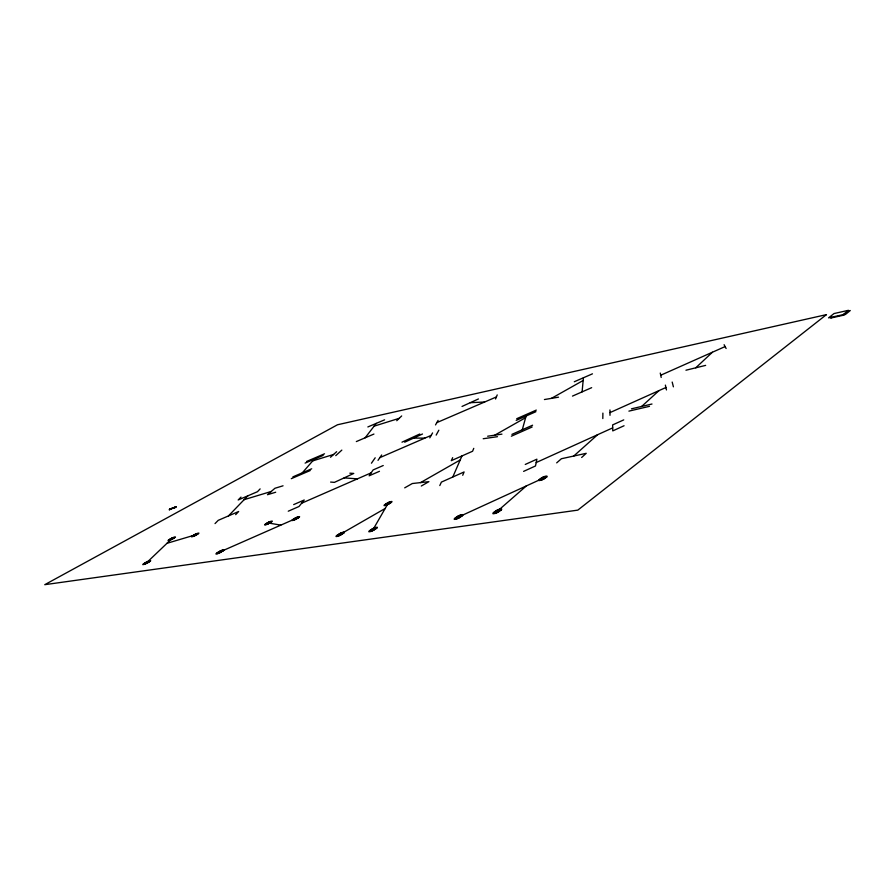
<?xml version="1.0" encoding="UTF-8"?>
<svg xmlns="http://www.w3.org/2000/svg" width="895" height="895" viewBox="0 0 895 895"><rect width="100%" height="100%" fill="white"/><g stroke="black" fill="none" stroke-linecap="round" stroke-linejoin="round"><path stroke-width="1.34" d="M602.816 418.558L602.894 413.11M582.097 391.876L583.406 377.779M522.277 429.779L526.081 416.018M495.561 398.991L497.206 394.919M462.726 475.29L464.091 471.956L441.392 482.103L439.803 485.56M473.768 448.35L472.582 451.248L451.293 460.668L452.669 457.669M452.781 477.013L461.965 455.947M436.167 435.093L438.841 430.204M429.79 437.856L432.576 432.923M435.518 424.912L438.102 420.381M373.07 529.493L388.016 503.538M378.014 460.354L381.662 454.984M371.447 463.207L375.195 457.792M365.149 437.8L376.247 423.391M302.309 472.828L314.156 459.236M235.665 514.659L238.663 511.504L218.223 520.342L215.035 523.586M260.132 488.894L257.48 491.691L238.171 499.981L240.99 497.094M228.471 515.912L247.848 495.819M396.742 420.728L401.676 415.951M146.735 562.619L172.232 538.298M695.762 367.811L712.409 352.238M296.379 518.339L295.943 518.328M294.5 518.999L295.943 518.764M641.693 406.419L659.022 390.6M335.759 455.644L341.834 450.107M581.649 457.479L586.225 453.317L561.4 458.732L556.679 462.872M330.512 457.255L336.654 451.695M573.74 456.036L597.647 434.69M267.225 523.43L269.205 522.613L267.325 523.195M497.296 511.313L526.361 485.918M218.727 552.338L220.785 551.477L220.226 551.633M831.768 317.199L830.672 318.072L843.403 315.23L844.488 314.358L828.58 317.859L834.006 313.563L848.415 310.319L842.486 315.118L845.406 314.469L850.25 310.554L847.341 311.203M196.329 534.528L195.412 534.707M194.036 535.333L195.681 534.606M145.549 563.033L146.478 562.865M172.892 538.354L171.997 538.521M388.464 503.46L387.255 503.963L389.538 502.71L386.495 504.377L388.329 503.74M386.226 503.829L385.331 504.478A4.945 1.029 -20.7 0 0 384.917 504.925A3.345 0.694 -20.7 0 0 384.962 505.216L386.215 505.004A3.155 0.66 -20.7 0 0 387.457 504.511A4.934 1.029 -20.7 0 0 388.631 503.941L390.712 502.598A4.923 1.018 -20.7 0 0 391.115 502.151A3.144 0.649 -20.7 0 0 391.059 501.882L389.806 502.084A3.155 0.66 -20.7 0 0 388.575 502.565A4.934 1.029 -20.7 0 0 387.412 503.135L384.66 504.713A6.175 1.287 -20.7 0 0 384.134 505.272A4.184 0.873 -20.7 0 0 384.201 505.641L385.767 505.362A3.938 0.817 -20.7 0 0 387.311 504.758A6.164 1.275 -20.7 0 0 388.788 504.042L391.383 502.363A6.153 1.275 -20.7 0 0 391.898 501.804A3.927 0.817 -20.7 0 0 391.82 501.468L390.254 501.726A3.938 0.817 -20.7 0 0 388.721 502.33A6.175 1.287 -20.7 0 0 387.255 503.035M341.588 534.102L342.326 533.577A3.871 0.839 -21.3 0 0 342.684 533.196L340.749 533.476A3.871 0.839 -21.2 0 0 339.82 533.935M338.858 534.505L338.12 535.031A3.871 0.839 -21.2 0 0 337.762 535.411A2.629 0.571 -21.3 0 0 337.762 535.657L339.686 535.12A3.871 0.839 -21.3 0 0 340.626 534.662M170.072 539.338L169.558 539.864L171.829 538.947M294.97 518.686L293.873 519.212A3.479 0.671 -21.4 0 0 293.515 519.547L295.193 519.268A3.479 0.671 -21.5 0 0 296.044 518.865L297.632 517.903A3.479 0.671 -21.5 0 0 297.979 517.578L296.312 517.847A3.479 0.671 -21.4 0 0 295.462 518.261L294.567 518.753M266.945 523.251L266.005 523.866A4.564 0.861 -21.6 0 0 265.513 524.291A3.099 0.582 -21.7 0 0 265.446 524.582L267.661 523.944A4.553 0.861 -21.7 0 0 268.78 523.407L269.966 522.758M267.695 523.127L266.62 523.642A3.423 0.649 -21.6 0 0 266.251 523.967L267.862 523.709A3.412 0.638 -21.7 0 0 268.701 523.306L270.905 522.143A4.553 0.85 -21.7 0 0 271.386 521.718L269.25 522.065A4.564 0.861 -21.6 0 0 268.12 522.602M269.216 522.881L269.954 522.232L267.974 523.351M219.23 552.002L218.089 552.562A3.58 0.694 -22.2 0 0 217.675 552.92L219.286 552.685A3.569 0.694 -22.2 0 0 220.181 552.26L222.531 551.007A4.766 0.917 -22.2 0 0 223.079 550.537A3.043 0.593 -22.2 0 0 223.179 550.235L222.128 550.391A3.043 0.593 -22.2 0 0 220.931 550.85A4.766 0.929 -22.2 0 0 219.745 551.421L217.451 552.786A4.777 0.929 -22.2 0 0 216.903 553.255A3.233 0.627 -22.2 0 0 216.78 553.591L217.854 553.412A3.043 0.593 -22.2 0 0 219.04 552.942A4.766 0.917 -22.2 0 0 220.237 552.372L221.512 551.678M220.752 551.79C223.47 549.888 217.809 552.629 219.756 552.159M195.86 534.83L196.911 534.326A3.256 0.571 -22.1 0 0 197.292 534.013L196.027 534.181M196.531 534.718L198.052 533.923A5.415 0.951 -22.1 0 0 198.701 533.409A3.457 0.604 -22.1 0 0 198.847 533.073L197.672 533.275A3.457 0.604 -22.1 0 0 196.318 533.8A5.426 0.951 -22.1 0 0 194.953 534.427L193.499 535.21M194.841 534.986L195.267 535.132M172.411 538.645L173.954 537.682L169.513 539.54A4.274 0.727 -22.2 0 0 168.976 539.953L170.811 539.651A4.274 0.727 -22.2 0 0 171.896 539.148L172.735 538.589M173.059 538.533L174.581 537.761A5.336 0.906 -22.2 0 0 175.241 537.246A3.401 0.582 -22.2 0 0 175.409 536.922L174.268 537.101A3.412 0.582 -22.2 0 0 172.936 537.626A5.348 0.917 -22.2 0 0 171.594 538.242L168.942 539.741A5.348 0.917 -22.2 0 0 168.271 540.256A3.625 0.615 -22.2 0 0 168.092 540.602L169.233 540.401A3.412 0.582 -22.3 0 0 170.576 539.875A5.336 0.906 -22.2 0 0 171.929 539.249L173.384 538.488M340.223 534.304L385.186 508.461M421.288 486.03L428.906 481.655L412.304 483.535L404.697 487.853M420.538 482.606L460.22 459.952M494.767 435.171L525.622 417.674M551.421 398.364L583.148 380.487M295.652 518.462L295.003 518.955L295.563 518.798M295.853 518.664L297.252 517.769L295.551 518.362M218.861 552.058L219.812 551.544A3.58 0.694 -22.2 0 1 220.696 551.119L222.352 550.817A3.569 0.694 -22.2 0 1 221.893 551.231M195.088 534.729L193.454 535.546A3.256 0.571 -22.1 0 0 193.063 535.848L194.495 535.624A3.256 0.571 -22.1 0 0 195.311 535.244L196.195 534.774M196.866 534.662L195.401 535.445A5.426 0.951 -22.1 0 1 194.036 536.083A3.468 0.604 -22.1 0 1 192.682 536.608L191.485 536.821A3.681 0.649 -22.1 0 1 191.653 536.463A5.437 0.951 -22.1 0 1 192.302 535.948L194.998 534.528A4.341 0.761 -22.1 0 1 196.094 534.024M145.057 562.865L146.623 562.026A5.683 1.018 -22.6 0 1 148.055 561.355A3.625 0.649 -22.6 0 1 149.465 560.807L150.64 560.639A3.614 0.649 -22.6 0 1 150.438 561.008A5.661 1.007 -22.6 0 1 149.711 561.579L146.836 563.089A5.672 1.007 -22.6 0 1 145.415 563.884A3.625 0.649 -22.6 0 1 143.994 564.432L142.808 564.633A3.848 0.694 -22.6 0 1 143.032 564.23A5.683 1.018 -22.6 0 1 143.771 563.66L146.646 562.149A4.542 0.817 -22.6 0 1 147.798 561.612L149.7 561.333A4.531 0.805 -22.6 0 1 149.118 561.78M146.791 562.854L148.525 561.993A3.401 0.604 -22.6 0 0 148.962 561.646L144.956 563.246A3.412 0.615 -22.6 0 0 144.52 563.581L145.941 563.38A3.401 0.604 -22.6 0 0 146.814 562.966M148.425 562.373L146.858 563.212A4.542 0.805 -22.6 0 1 145.684 563.626L143.771 563.906A4.542 0.817 -22.6 0 1 144.363 563.447M171.728 538.645L170.296 539.495L171.795 538.846M268.052 523.474L268.623 523.206M146.713 562.496L147.518 562.217L146.209 563.123M401.989 442.175L419.755 434.019M404.685 442.197L422.507 434.008M458.576 516.986L542.929 478.322M462.033 406.442L478.445 398.957M523.609 471.374L535.478 465.982L536.899 459.18L525.264 464.449M624.072 425.751L612.751 430.898L612.639 424.912L623.737 419.889M536.194 462.547L612.695 427.877M609.976 412.606L665.914 387.501M660.723 375.229L725.095 346.589M511.918 434.366L532.581 425.214M511.358 436.201L532.145 426.993M219.991 551.902L295.753 518.563M516.706 418.703L536.306 410.089M516.202 420.37L535.915 411.7M572.487 396.093L591.662 387.669M574.299 381.751L592.456 373.83M293.683 504.601L304.222 500.003L298.997 506.503L288.257 511.202M383.239 465.523L373.114 469.942L369.143 475.816L379.458 471.307M301.637 503.225L371.145 472.862M379.849 457.647L431.189 435.373M436.816 422.63L496.389 396.944M292.878 476.878L311.695 468.79M291.278 478.68L310.196 470.546M306.582 461.451L324.527 453.799M305.117 463.095L323.151 455.398M356.333 441.571L373.931 434.053M367.856 426.949L384.604 419.833M147.876 561.724L147.53 561.859A3.401 0.604 -22.6 0 0 146.668 562.261M374.11 426.165L399.226 418.323M312.724 460.88L333.6 454.459M283.055 485.806L274.944 488.267L267.493 494.711L275.705 492.228M244.134 499.678L271.252 491.467M166.973 543.31L195.177 534.93M685.95 370.217L705.652 365.384M631.478 408.814L651.996 404.014M628.905 411.129L649.49 406.33M544.428 399.539L558.502 397.179M487.663 436.212L501.95 434.131M483.199 438.74L497.475 436.682M470.255 402.694L484.62 402.012M413.624 438.091L424.845 438.125M349.856 473.186L353.76 473.433L334.417 482.371L330.613 482.069M344.127 477.896L357.441 478.847M268.455 523.004L280.829 525.13M724.1 344.698L726.125 348.513M672.19 382.053L673.398 386.83M665.377 385.107L666.462 389.94M660.264 373.058L661.192 377.433M609.942 409.944L609.998 415.325M192.884 535.747A4.341 0.761 -22.1 0 0 192.358 536.161L194.271 535.848A4.341 0.761 -22.1 0 0 195.356 535.344M197.482 534.125A4.33 0.761 -22.1 0 0 197.996 533.711L195.86 534.248A3.256 0.571 -22.1 0 0 195.043 534.628M174.01 537.951A4.262 0.727 -22.2 0 0 174.547 537.548L172.701 537.85A4.274 0.727 -22.2 0 0 171.627 538.342M270.29 522.367A3.412 0.638 -21.7 0 0 270.648 522.042L269.048 522.3A3.423 0.649 -21.6 0 0 268.209 522.702M390.377 502.397L390.365 502.442A3.692 0.772 -20.7 0 1 390.041 502.833L388.475 503.84A3.703 0.772 -20.7 0 1 387.602 504.265L385.689 504.579A3.703 0.772 -20.7 0 1 386.002 504.243L387.557 503.236A3.703 0.772 -20.7 0 1 388.441 502.811L390.377 502.397M543.757 477.941L542.113 478.691L543.757 477.941M544.585 477.561L541.285 479.071L544.585 477.561M499.052 510.508L495.55 512.119L499.052 510.508M498.179 510.911L496.423 511.716L498.179 510.911M460.298 516.191L456.92 517.948L460.298 516.191M459.437 516.583L457.748 517.467L459.437 516.583M374.725 528.744L371.425 530.422L374.725 528.744M372.342 529.739L373.886 529.034L372.342 529.739M341.856 533.565L338.578 535.21L341.856 533.565M339.518 534.55L341.04 533.935L339.518 534.55M545.189 477.538L543.712 478.601A4.106 0.94 -19.2 0 1 542.795 479.071A2.629 0.604 -19.2 0 1 541.777 479.474L540.636 479.675A2.786 0.638 -19.2 0 1 540.457 479.451A4.117 0.94 -19.1 0 1 540.669 479.105L542.157 478.031A4.117 0.94 -19.1 0 1 543.064 477.561A2.629 0.604 -19.1 0 1 544.082 477.169L545.234 476.979A2.618 0.604 -19.2 0 1 545.402 477.18A4.106 0.94 -19.2 0 1 545.189 477.538M545.95 477.27L543.97 478.702A5.471 1.253 -19.2 0 1 542.75 479.328A3.502 0.805 -19.2 0 1 541.397 479.865L539.864 480.123A3.725 0.85 -19.2 0 1 539.629 479.832A5.493 1.264 -19.1 0 1 539.92 479.362L541.9 477.93A5.482 1.253 -19.1 0 1 543.108 477.315A3.502 0.805 -19.1 0 1 544.462 476.778L545.995 476.532A3.49 0.794 -19.2 0 1 546.23 476.8A5.471 1.253 -19.2 0 1 545.95 477.27M546.7 477.013L544.227 478.803A6.836 1.566 -19.2 0 1 542.706 479.575A4.374 1.007 -19.2 0 1 541.016 480.246L539.103 480.581A4.654 1.063 -19.2 0 1 538.801 480.212A6.869 1.577 -19.1 0 1 539.17 479.619L541.643 477.84A6.858 1.577 -19.1 0 1 543.153 477.069A4.374 0.996 -19.1 0 1 544.842 476.397L546.767 476.084A4.363 0.996 -19.2 0 1 547.058 476.431A6.836 1.566 -19.2 0 1 546.7 477.013M499.656 510.497L498.034 511.683A4.296 1.04 -19.7 0 1 497.049 512.175A2.741 0.66 -19.7 0 1 495.987 512.6L494.812 512.79A2.92 0.705 -19.7 0 1 494.666 512.533A4.307 1.04 -19.7 0 1 494.935 512.13L496.568 510.955A4.307 1.04 -19.7 0 1 497.542 510.452A2.741 0.66 -19.7 0 1 498.604 510.027L499.779 509.859A2.741 0.66 -19.7 0 1 499.925 510.105A4.296 1.04 -19.7 0 1 499.656 510.497M500.45 510.228L498.28 511.795A5.728 1.376 -19.7 0 1 496.971 512.466A3.658 0.884 -19.7 0 1 495.55 513.036L493.984 513.283A3.893 0.94 -19.7 0 1 493.794 512.936A5.739 1.387 -19.7 0 1 494.152 512.399L496.322 510.832A5.739 1.387 -19.7 0 1 497.62 510.161A3.658 0.884 -19.7 0 1 499.041 509.602L500.607 509.378A3.658 0.884 -19.7 0 1 500.797 509.702A5.717 1.376 -19.7 0 1 500.45 510.228M501.234 509.949L498.526 511.918A7.16 1.723 -19.7 0 1 496.893 512.757A4.576 1.108 -19.7 0 1 495.103 513.473L493.156 513.775A4.867 1.175 -19.7 0 1 492.91 513.338A7.182 1.734 -19.7 0 1 493.358 512.678L496.087 510.709A7.171 1.734 -19.6 0 1 497.698 509.881A4.576 1.108 -19.7 0 1 499.477 509.177L501.435 508.886A4.564 1.096 -19.7 0 1 501.67 509.3A7.149 1.723 -19.7 0 1 501.234 509.949M461.63 515.923L459.437 517.467A5.583 1.309 -20.1 0 1 458.139 518.127A3.569 0.839 -20.1 0 1 456.752 518.675L455.264 518.91A3.793 0.895 -20.1 0 1 455.119 518.563A5.594 1.32 -20.1 0 1 455.51 518.037L457.714 516.493A5.594 1.32 -20.1 0 1 459.001 515.844A3.569 0.839 -20.1 0 1 460.388 515.296L461.876 515.072A3.558 0.839 -20.1 0 1 462.021 515.397A5.571 1.309 -20.1 0 1 461.63 515.923M462.402 515.654L459.65 517.59A6.97 1.645 -20.1 0 1 458.027 518.406A4.464 1.052 -20.1 0 1 456.293 519.1L454.436 519.402A4.744 1.119 -20.1 0 1 454.257 518.966A6.992 1.656 -20.1 0 1 454.75 518.306L457.502 516.381A6.992 1.656 -20.1 0 1 459.101 515.565A4.453 1.052 -20.1 0 1 460.835 514.882L462.704 514.603A4.453 1.052 -20.1 0 1 462.883 515.005A6.97 1.645 -20.1 0 1 462.402 515.654M460.869 516.191L459.213 517.344A4.184 0.984 -20.1 0 1 458.251 517.836A2.674 0.627 -20.1 0 1 457.2 518.25L456.092 518.429A2.842 0.671 -20.1 0 1 455.98 518.171A4.195 0.996 -20.1 0 1 456.271 517.78L457.927 516.616A4.195 0.984 -20.1 0 1 458.889 516.124A2.674 0.627 -20.1 0 1 459.929 515.721L461.048 515.554A2.674 0.627 -20.1 0 1 461.16 515.8A4.184 0.984 -20.1 0 1 460.869 516.191M826.443 314.626L577.801 510.128L44.75 584.681L337.505 424.767L826.443 314.626M375.218 528.744L373.528 529.862A3.949 0.873 -21 0 1 372.589 530.332A2.528 0.559 -21 0 1 371.593 530.724L370.597 530.88A2.685 0.593 -21 0 1 370.564 530.623A3.96 0.884 -21 0 1 370.91 530.243L372.6 529.135A3.96 0.884 -20.9 0 1 373.539 528.665A2.528 0.559 -20.9 0 1 374.535 528.274L375.531 528.128A2.528 0.559 -21 0 1 375.564 528.374A3.949 0.873 -21 0 1 375.218 528.744M375.934 528.497L373.685 529.985A5.269 1.163 -21 0 1 372.421 530.612A3.367 0.75 -21 0 1 371.101 531.127L369.769 531.339A3.58 0.794 -21 0 1 369.736 531.003A5.28 1.175 -20.9 0 1 370.194 530.489L372.443 529.012A5.28 1.175 -20.9 0 1 373.696 528.386A3.367 0.75 -20.9 0 1 375.016 527.871L376.347 527.67A3.367 0.75 -21 0 1 376.392 527.994A5.269 1.163 -21 0 1 375.934 528.497M376.661 528.251L373.841 530.108A6.589 1.466 -21 0 1 372.264 530.892A4.218 0.94 -21 0 1 370.608 531.54L368.953 531.809A4.475 0.996 -21 0 1 368.897 531.373A6.612 1.466 -20.9 0 1 369.478 530.746L372.298 528.889A6.601 1.466 -20.9 0 1 373.864 528.117A4.206 0.929 -20.9 0 1 375.508 527.468L377.164 527.222A4.206 0.929 -21 0 1 377.22 527.614A6.578 1.454 -21 0 1 376.661 528.251M343.02 533.331L340.76 534.785A5.157 1.119 -21.3 0 1 339.507 535.4A3.3 0.716 -21.3 0 1 338.209 535.915L336.945 536.116A3.502 0.761 -21.3 0 1 336.934 535.781A5.169 1.119 -21.2 0 1 337.426 535.277L339.686 533.823A5.169 1.119 -21.2 0 1 340.928 533.207A3.289 0.716 -21.2 0 1 342.226 532.704L343.49 532.514A3.289 0.716 -21.3 0 1 343.501 532.827A5.157 1.108 -21.3 0 1 343.02 533.331M343.725 533.084L340.894 534.908A6.444 1.387 -21.3 0 1 339.328 535.68A4.117 0.895 -21.3 0 1 337.706 536.318L336.117 536.575A4.385 0.951 -21.3 0 1 336.117 536.15A6.466 1.398 -21.2 0 1 336.721 535.523L339.552 533.7A6.455 1.398 -21.2 0 1 341.107 532.939A4.117 0.895 -21.2 0 1 342.718 532.301L344.306 532.066A4.117 0.884 -21.3 0 1 344.318 532.469A6.444 1.387 -21.3 0 1 343.725 533.084M298.259 517.679L296.144 518.966A4.643 0.895 -21.5 0 1 295.003 519.514A2.965 0.571 -21.5 0 1 293.84 519.961L292.732 520.163A3.155 0.604 -21.5 0 1 292.777 519.872A4.643 0.895 -21.4 0 1 293.247 519.436L295.361 518.16A4.643 0.895 -21.4 0 1 296.491 517.612A2.965 0.571 -21.4 0 1 297.655 517.165L298.751 516.986A2.965 0.571 -21.5 0 1 298.729 517.254A4.632 0.895 -21.5 0 1 298.259 517.679M298.885 517.467L296.245 519.066A5.795 1.119 -21.5 0 1 294.813 519.749A3.703 0.716 -21.5 0 1 293.359 520.319L291.983 520.566A3.938 0.761 -21.5 0 1 292.027 520.196A5.806 1.119 -21.4 0 1 292.62 519.659L295.26 518.06A5.806 1.119 -21.4 0 1 296.681 517.377A3.703 0.716 -21.4 0 1 298.125 516.818L299.501 516.594A3.703 0.716 -21.4 0 1 299.467 516.93A5.795 1.119 -21.5 0 1 298.885 517.467M271.509 521.93L268.869 523.508A5.694 1.074 -21.7 0 1 267.46 524.179A3.636 0.682 -21.7 0 1 266.028 524.738L264.696 524.973A3.871 0.727 -21.7 0 1 264.786 524.615A5.706 1.074 -21.6 0 1 265.39 524.078L268.041 522.501A5.706 1.074 -21.6 0 1 269.44 521.841A3.636 0.682 -21.6 0 1 270.872 521.282L272.192 521.069A3.636 0.682 -21.6 0 1 272.114 521.405A5.683 1.063 -21.7 0 1 271.509 521.93M223.168 550.794L220.304 552.495A5.952 1.152 -22.2 0 1 218.805 553.211A3.804 0.738 -22.2 0 1 217.317 553.792L215.975 554.005A4.05 0.783 -22.2 0 1 216.131 553.602A5.974 1.152 -22.2 0 1 216.825 553.009L219.689 551.298A5.963 1.152 -22.1 0 1 221.166 550.593A3.804 0.738 -22.1 0 1 222.654 550.011L223.974 549.821A3.804 0.738 -22.2 0 1 223.851 550.201A5.952 1.152 -22.2 0 1 223.168 550.794M176.047 506.637L169.312 509.77L176.047 506.637M175.8 507.308L169.58 509.087L175.8 507.308"/></g></svg>
